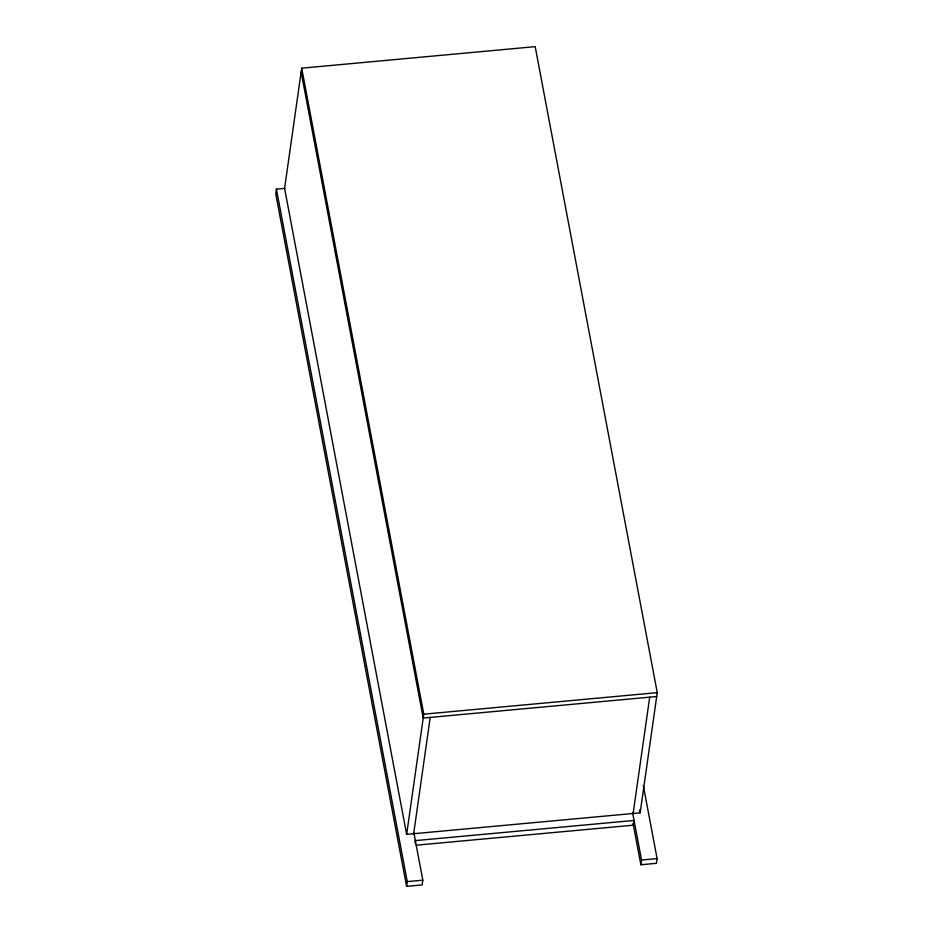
<?xml version="1.0" encoding="UTF-8"?>
<svg xmlns="http://www.w3.org/2000/svg" width="933" height="933" viewBox="0 0 933 933"><rect width="100%" height="100%" fill="white"/><g stroke="black" fill="none" stroke-linecap="round" stroke-linejoin="round"><path stroke-width="1.4" d="M284.903 188.338L276.413 189.131L275.748 193.854L406.59 886.35L422.159 884.916L422.836 880.181L413.855 832.702M301.697 68.179L284.588 188.373L406.648 834.37L640.143 812.841L657.252 692.648L535.192 46.65L301.697 68.179L423.769 714.177L406.648 834.37M413.657 833.729L430.218 717.407M406.59 886.35L407.266 881.615L276.413 189.131M415.022 842.977L415.36 840.61L634.055 820.445L633.379 825.18L416.13 845.205M633.134 813.483L649.695 697.161M643.315 785.609L657.1 858.582L656.424 863.317L640.866 864.751L641.531 860.016L632.562 812.526M423.769 714.177L657.252 692.648M656.704 696.519L423.209 718.048L301.149 72.051M407.266 881.615L422.836 880.181M641.531 860.016L657.1 858.582M639.606 809.972L640.143 812.841M633.017 823.256L640.866 864.751"/></g></svg>
